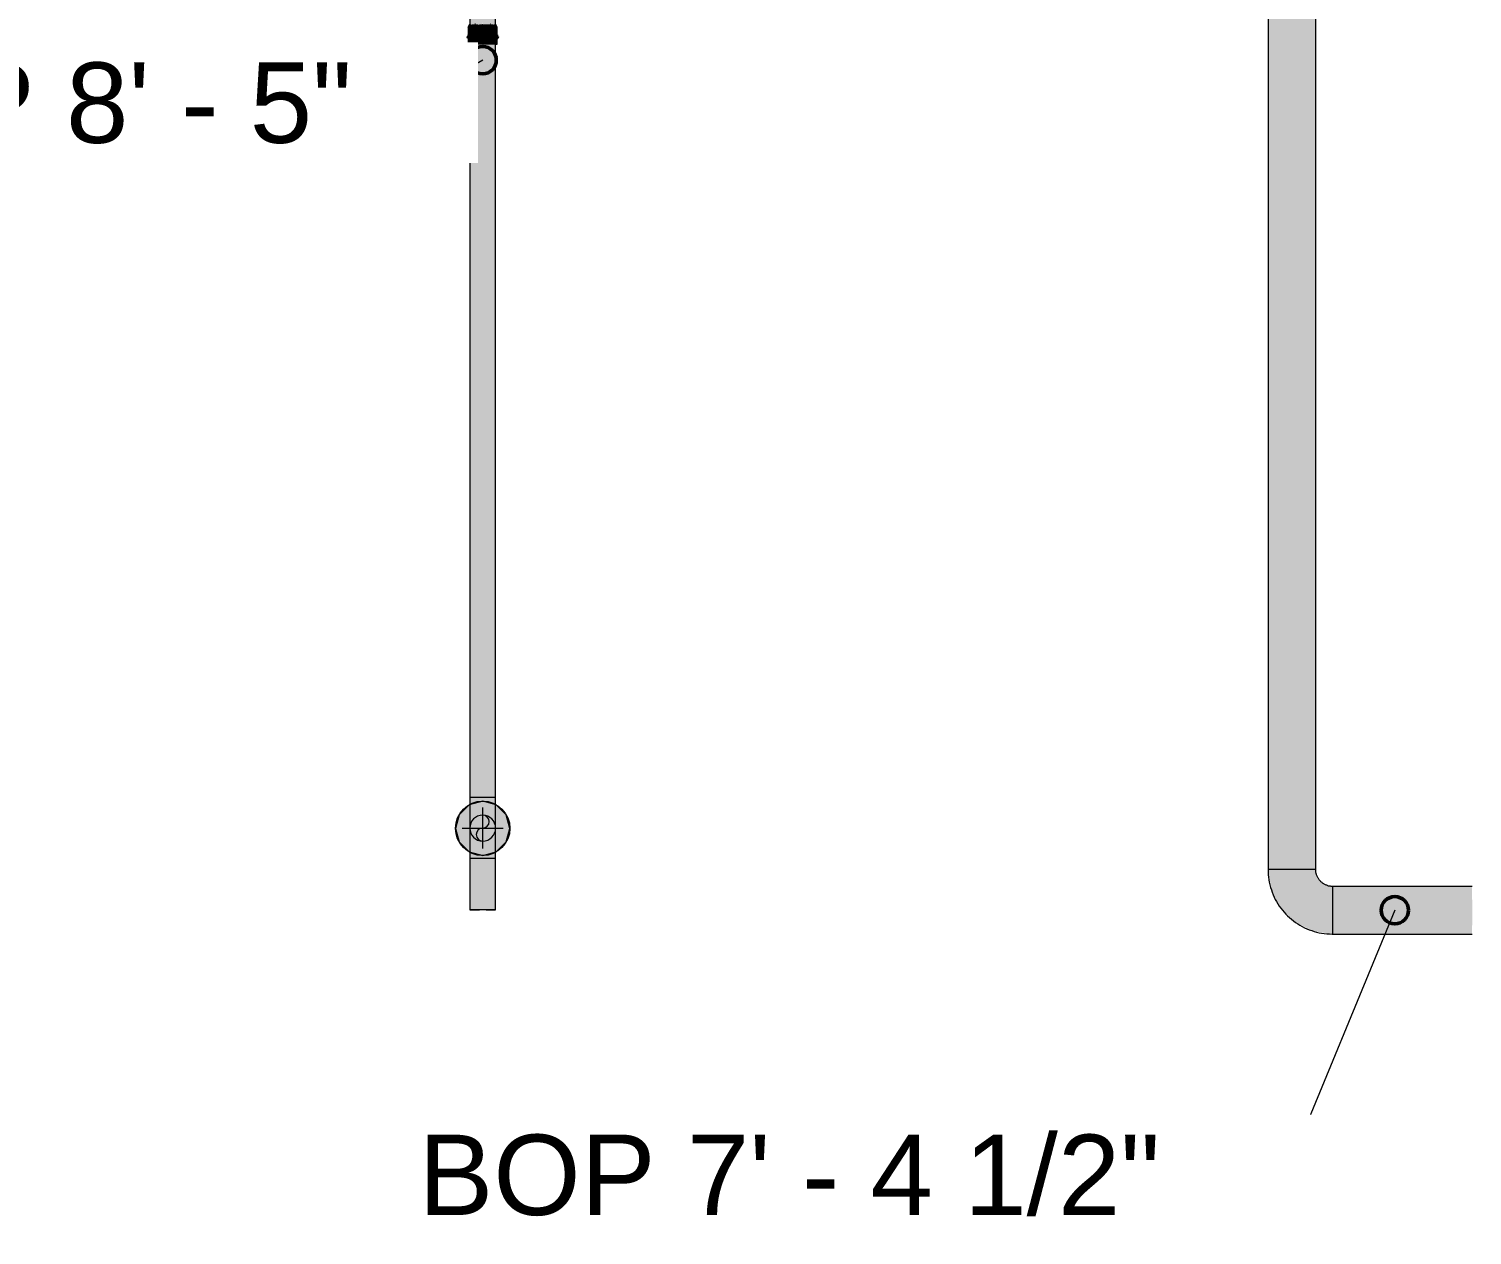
# Model space of a CAD drawing. Header units: inches. Extents: x -3385 to 41, y 7 to 1342.
# Drawn here: x -1625.3 to -1519.4, y 23.9 to 112.4 of the extents above; entities that cross this region are included whole.
import ezdxf

# ---------------------------------------------------------------- set-up
doc = ezdxf.new("R2010")
doc.units = ezdxf.units.IN
doc.header["$MEASUREMENT"] = 0
for name, color, linetype, lineweight in [('A-ANNO-NOTE', 131, 'Continuous', 9), ('G-ANNO-DIMS', 111, 'Continuous', 9), ('P-PIPE', 3, 'Continuous', 9), ('P-PIPE-CNTR', 3, 'Continuous', 9)]:
    doc.layers.add(name, color=color, linetype=linetype, lineweight=lineweight)
doc.styles.add('Arial', font='arial.ttf', dxfattribs={"height": 5.901198})

# ---------------------------------------------------------------- blocks, each defined once
blk = doc.blocks.new('Elbow - Welded - Generic - Standard-1092445-LOWER PARKING')
at = {"layer": 'P-PIPE'}
for points in [[(-1529.62, 45.98), (-1529.62, 46.86), (-1529.62, 48.97), (-1529.62, 48.97), (-1529.62, 49.48), (-1530.24, 49.65), (-1530.7, 50.1), (-1530.87, 50.72), (-1531.95, 50.72), (-1534.36, 50.72), (-1534.13, 49.26), (-1533.46, 47.93), (-1532.38, 46.87), (-1531.09, 46.21), (-1529.63, 45.98)], [(-1533.46, 47.93), (-1533.8, 48.6), (-1533.62, 48.21), (-1533.54, 48.08)]]:
    blk.add_hatch(color=256, dxfattribs=at).paths.add_polyline_path(points, flags=0)
at = {"layer": 'P-PIPE', "flags": 128}
for points in [[(-1534.36, 50.72), (-1534.36, 50.53), (-1534.35, 50.34), (-1534.33, 50.15), (-1534.3, 49.97), (-1534.27, 49.78), (-1534.23, 49.59), (-1534.18, 49.41), (-1534.12, 49.23), (-1534.06, 49.05), (-1533.99, 48.87), (-1533.91, 48.7), (-1533.83, 48.53), (-1533.74, 48.37), (-1533.64, 48.2), (-1533.54, 48.04), (-1533.43, 47.89), (-1533.31, 47.74), (-1533.19, 47.59), (-1533.06, 47.45), (-1532.93, 47.32), (-1532.79, 47.19), (-1532.64, 47.07), (-1532.5, 46.95), (-1532.34, 46.84), (-1532.18, 46.73), (-1532.02, 46.63), (-1531.86, 46.54), (-1531.69, 46.45), (-1531.52, 46.37), (-1531.34, 46.3), (-1531.16, 46.24), (-1530.98, 46.18), (-1530.8, 46.13), (-1530.61, 46.08), (-1530.43, 46.05), (-1530.24, 46.02), (-1530.05, 46), (-1529.86, 45.99), (-1529.67, 45.98), (-1529.62, 45.98)], [(-1529.62, 49.48), (-1529.67, 49.48), (-1529.72, 49.48), (-1529.77, 49.49), (-1529.82, 49.5), (-1529.87, 49.5), (-1529.92, 49.51), (-1529.97, 49.53), (-1530.01, 49.54), (-1530.06, 49.56), (-1530.11, 49.58), (-1530.15, 49.6), (-1530.2, 49.62), (-1530.24, 49.64), (-1530.28, 49.67), (-1530.32, 49.7), (-1530.36, 49.73), (-1530.4, 49.76), (-1530.44, 49.79), (-1530.48, 49.82), (-1530.51, 49.86), (-1530.55, 49.89), (-1530.58, 49.93), (-1530.61, 49.97), (-1530.64, 50.01), (-1530.67, 50.05), (-1530.69, 50.09), (-1530.72, 50.14), (-1530.74, 50.18), (-1530.76, 50.23), (-1530.78, 50.27), (-1530.8, 50.32), (-1530.81, 50.37), (-1530.83, 50.41), (-1530.84, 50.46), (-1530.85, 50.51), (-1530.85, 50.56), (-1530.86, 50.61), (-1530.86, 50.66), (-1530.86, 50.71), (-1530.86, 50.72)]]:
    blk.add_lwpolyline(points, dxfattribs=at)
at = {"layer": 'P-PIPE'}
for centre, major_axis, ratio, start_param, end_param in [((-1532.61, 50.72), (1.75, 0), 0.001934, 3.009637, 3.139493), ((-1532.61, 50.72), (1.75, 0), 0.001934, 2.618637, 2.877694), ((-1532.61, 50.72), (1.75, 0), 0.001934, 2.356537, 2.615894), ((-1532.61, 50.72), (1.75, 0), 0.001934, 2.094592, 2.354095), ((-1532.61, 50.72), (1.75, 0), 0.001934, 1.832696, 2.092295), ((-1532.61, 50.72), (1.75, 0), 0.001934, 1.57082, 1.830496), ((-1532.61, 50.72), (1.75, 0), 0.001934, 1.308949, 1.568697), ((-1532.61, 50.72), (1.75, 0), 0.001934, 1.047072, 1.306897), ((-1532.61, 50.72), (1.75, 0), 0.001934, 0.785176, 1.045098), ((-1532.61, 50.72), (1.75, 0), 0.001934, 0.52323, 0.783299), ((-1532.61, 50.72), (1.75, 0), 0.001934, 0.261125, 0.521499), ((-1532.61, 50.72), (1.75, 0), 0.001934, 0, 0.2597), ((-1529.62, 47.73), (0, 1.75), 0.0021, 6.023319, 6.283185), ((-1529.62, 47.73), (0, 1.75), 0.0021, 5.76152, 6.022007), ((-1529.62, 47.73), (0, 1.75), 0.0021, 5.499721, 5.759926), ((-1529.62, 47.73), (0, 1.75), 0.0021, 5.237921, 5.497992), ((-1529.62, 47.73), (0, 1.75), 0.0021, 4.976122, 5.236103), ((-1529.62, 47.73), (0, 1.75), 0.0021, 4.714322, 4.974233), ((-1529.62, 47.73), (0, 1.75), 0.0021, 4.452523, 4.712367), ((-1529.62, 47.73), (0, 1.75), 0.0021, 4.190724, 4.450497), ((-1529.62, 47.73), (0, 1.75), 0.0021, 3.928924, 4.188609), ((-1529.62, 47.73), (0, 1.75), 0.0021, 3.667125, 3.926676), ((-1529.62, 47.73), (0, 1.75), 0.0021, 3.405326, 3.664599), ((-1529.62, 47.73), (0, 1.75), 0.0021, 3.143526, 3.273465)]:
    blk.add_ellipse(centre, major_axis=major_axis, ratio=ratio, start_param=start_param, end_param=end_param, dxfattribs=at)
blk = doc.blocks.new('Victaulic-VicPress316-Elbow 90-45deg Style P568_P571 - Standard-1234812-LOWER PARKING')
at = {"layer": 'P-PIPE'}
for points in [[(-1593.02, 118.89), (-1593.01, 119.02), (-1593.01, 119.48), (-1592.62, 119.86), (-1592, 120), (-1592, 120.23), (-1592.24, 120.22), (-1592.68, 120.13), (-1592.88, 120.01), (-1593.11, 119.74), (-1593.22, 119.37), (-1593.16, 119.09), (-1593.03, 118.9)], [(-1593.01, 119.86), (-1592.88, 120.01), (-1592.68, 120.13), (-1592.24, 120.22), (-1592, 120.25), (-1592, 120.5), (-1592.62, 120.36), (-1593.01, 119.98), (-1593.01, 119.9)], [(-1593.01, 119.09), (-1592.62, 119.47), (-1592, 119.61), (-1592, 120), (-1592.62, 119.86), (-1593.01, 119.48), (-1593.01, 119.13)], [(-1590.99, 119.86), (-1591.01, 119.99), (-1591.38, 120.36), (-1592, 120.5), (-1591.99, 120.23), (-1591.63, 120.23), (-1591.31, 120.12), (-1591.11, 119.99), (-1591, 119.87)], [(-1590.98, 118.89), (-1590.9, 119), (-1590.83, 119.1), (-1590.78, 119.37), (-1590.83, 119.59), (-1590.92, 119.78), (-1591.11, 119.99), (-1591.33, 120.13), (-1591.67, 120.25), (-1592, 120.23), (-1592, 120), (-1591.38, 119.86), (-1590.99, 119.48), (-1590.98, 118.98), (-1590.98, 118.91)], [(-1590.99, 119.09), (-1590.99, 119.48), (-1591.38, 119.86), (-1592, 120), (-1592, 119.61), (-1591.38, 119.47), (-1591.04, 119.13)], [(-1592.95, 118.51), (-1592.94, 118.8), (-1592.9, 118.91), (-1592.88, 118.96), (-1592.8, 119.08), (-1592.67, 119.2), (-1592.54, 119.25), (-1592.47, 119.3), (-1592.24, 119.37), (-1592, 119.38), (-1592, 119.61), (-1592.62, 119.47), (-1593.01, 119.09), (-1593.01, 118.95), (-1593.03, 118.82), (-1593.02, 118.65), (-1592.95, 118.51)], [(-1592.95, 117.02), (-1592.94, 117.14), (-1592.89, 117.25), (-1592.82, 117.36), (-1592.73, 117.45), (-1592.61, 117.53), (-1592.48, 117.6), (-1592.33, 117.65), (-1592.17, 117.68), (-1592, 117.69), (-1592.01, 119.38), (-1592.32, 119.35), (-1592.51, 119.27), (-1592.57, 119.23), (-1592.69, 119.18), (-1592.83, 119.05), (-1592.93, 118.81), (-1592.95, 118.72), (-1592.95, 117.71)], [(-1591.05, 118.5), (-1591, 118.59), (-1590.97, 118.73), (-1590.99, 119.09), (-1591.38, 119.47), (-1592, 119.61), (-1591.99, 119.38), (-1591.72, 119.37), (-1591.51, 119.28), (-1591.43, 119.23), (-1591.31, 119.18), (-1591.15, 119.02), (-1591.08, 118.88), (-1591.05, 118.66), (-1591.05, 118.51)], [(-1591.05, 117.02), (-1591.06, 118.78), (-1591.1, 118.91), (-1591.12, 118.96), (-1591.19, 119.07), (-1591.35, 119.2), (-1591.49, 119.27), (-1591.56, 119.31), (-1591.8, 119.38), (-1592, 119.38), (-1592, 117.69), (-1591.84, 117.68), (-1591.68, 117.65), (-1591.47, 117.57), (-1591.35, 117.5), (-1591.23, 117.41), (-1591.15, 117.32), (-1591.11, 117.25), (-1591.06, 117.14)], [(-1592.95, 115.16), (-1592.48, 115.16), (-1592, 115.16), (-1592, 117.69), (-1592.17, 117.68), (-1592.33, 117.65), (-1592.48, 117.6), (-1592.66, 117.5), (-1592.73, 117.45), (-1592.82, 117.36), (-1592.89, 117.25), (-1592.94, 117.14), (-1592.95, 117.02), (-1592.95, 115.16)], [(-1592.25, 112.74), (-1592.2, 112.74), (-1592, 112.77), (-1592, 115.16), (-1592.95, 115.16), (-1592.95, 112.74), (-1592.89, 112.77), (-1592.82, 112.74), (-1592.73, 112.75), (-1592.65, 112.75), (-1592.54, 112.77), (-1592.44, 112.75), (-1592.25, 112.74)], [(-1591.18, 112.74), (-1591.17, 112.74), (-1591.1, 112.77), (-1591.05, 112.75), (-1591.06, 115.16), (-1592, 115.16), (-1591.99, 112.77), (-1591.6, 112.75), (-1591.33, 112.75), (-1591.18, 112.74)], [(-1593.01, 112.55), (-1592, 112.55), (-1592.01, 112.77), (-1592.28, 112.74), (-1592.61, 112.76), (-1592.73, 112.75), (-1592.85, 112.74), (-1592.91, 112.77), (-1593.01, 112.71), (-1593.03, 112.67), (-1593.02, 112.64)], [(-1593.01, 111.99), (-1592, 112), (-1592, 112.55), (-1593.01, 112.55), (-1593.01, 111.99)], [(-1590.99, 112.55), (-1590.97, 112.67), (-1591.02, 112.73), (-1591.11, 112.77), (-1591.18, 112.74), (-1591.46, 112.77), (-1591.53, 112.75), (-1591.79, 112.75), (-1592, 112.77), (-1592, 112.55), (-1590.99, 112.55)], [(-1590.99, 111.99), (-1590.99, 112.55), (-1592, 112.55), (-1591.99, 112), (-1591.11, 111.99)], [(-1593.17, 111.73), (-1593.01, 111.67), (-1592, 111.67), (-1592, 112), (-1593.01, 111.99), (-1593.22, 111.83)], [(-1593.01, 111.29), (-1592, 111.29), (-1592, 111.67), (-1593.01, 111.67)], [(-1590.99, 111.67), (-1590.83, 111.72), (-1590.78, 111.83), (-1590.84, 111.88), (-1590.99, 111.99), (-1592, 112), (-1592, 111.67), (-1591.12, 111.67)], [(-1590.99, 111.29), (-1590.99, 111.67), (-1592, 111.67), (-1592, 111.29), (-1591.12, 111.29)]]:
    blk.add_hatch(color=256, dxfattribs=at).paths.add_polyline_path(points, flags=0)
h = blk.add_hatch(color=256, dxfattribs=at)
h.paths.add_polyline_path([(-1591.05, 115.16), (-1591.05, 115.16), (-1591.06, 117.14), (-1591.11, 117.25), (-1591.18, 117.36), (-1591.27, 117.45), (-1591.39, 117.53), (-1591.53, 117.6), (-1591.68, 117.65), (-1591.84, 117.68), (-1592, 117.68), (-1592, 115.16), (-1591.06, 115.16)], flags=0)
h.paths.add_polyline_path([(-1591.84, 115.16), (-1591.84, 115.16), (-1591.84, 115.98)], flags=0)
for p, q in [((-1593.06, 119.25), (-1593.06, 118.86)), ((-1592.95, 118.78), (-1592.95, 117.02)), ((-1591.05, 117.02), (-1591.05, 118.78)), ((-1590.94, 118.86), (-1590.94, 119.25)), ((-1592.95, 115.16), (-1592.95, 112.72)), ((-1591.05, 112.73), (-1591.05, 115.16)), ((-1593.06, 112.55), (-1592.95, 112.77)), ((-1593.06, 112.55), (-1593.06, 111.99)), ((-1590.94, 112.55), (-1591.05, 112.77)), ((-1590.94, 111.99), (-1590.94, 112.55)), ((-1593.06, 111.66), (-1593.06, 111.29)), ((-1590.94, 111.29), (-1590.94, 111.66))]:
    blk.add_line(p, q, dxfattribs=at)
at = {"layer": 'P-PIPE', "flags": 128}
for points in [[(-1592, 120.28), (-1592.05, 120.28), (-1592.09, 120.28), (-1592.14, 120.28), (-1592.19, 120.27), (-1592.23, 120.27), (-1592.28, 120.26), (-1592.33, 120.25), (-1592.37, 120.24), (-1592.42, 120.23), (-1592.46, 120.22), (-1592.5, 120.2), (-1592.55, 120.19), (-1592.59, 120.17), (-1592.63, 120.15), (-1592.67, 120.13), (-1592.71, 120.11), (-1592.75, 120.09), (-1592.79, 120.07), (-1592.82, 120.05), (-1592.86, 120.02), (-1592.89, 120), (-1592.92, 119.97), (-1592.95, 119.94), (-1592.98, 119.91), (-1593.01, 119.88), (-1593.04, 119.85), (-1593.07, 119.82), (-1593.09, 119.79), (-1593.11, 119.75), (-1593.13, 119.72), (-1593.15, 119.68), (-1593.17, 119.65), (-1593.18, 119.61), (-1593.19, 119.57), (-1593.2, 119.53), (-1593.21, 119.5), (-1593.22, 119.46), (-1593.22, 119.42), (-1593.22, 119.38), (-1593.22, 119.34), (-1593.22, 119.3), (-1593.22, 119.26), (-1593.21, 119.22), (-1593.2, 119.18), (-1593.19, 119.15), (-1593.17, 119.11), (-1593.16, 119.07), (-1593.14, 119.04), (-1593.12, 119), (-1593.1, 118.97), (-1593.08, 118.93), (-1593.05, 118.9), (-1593.03, 118.87)], [(-1590.98, 118.87), (-1590.96, 118.88), (-1590.93, 118.91), (-1590.91, 118.95), (-1590.89, 118.98), (-1590.87, 119.02), (-1590.85, 119.05), (-1590.83, 119.09), (-1590.82, 119.12), (-1590.81, 119.16), (-1590.8, 119.2), (-1590.79, 119.24), (-1590.78, 119.28), (-1590.78, 119.32), (-1590.78, 119.36), (-1590.78, 119.4), (-1590.78, 119.44), (-1590.79, 119.47), (-1590.79, 119.51), (-1590.8, 119.55), (-1590.81, 119.59), (-1590.83, 119.63), (-1590.84, 119.66), (-1590.86, 119.7), (-1590.88, 119.73), (-1590.9, 119.77), (-1590.92, 119.8), (-1590.95, 119.83), (-1590.97, 119.87), (-1591, 119.9), (-1591.03, 119.93), (-1591.06, 119.96), (-1591.09, 119.98), (-1591.13, 120.01), (-1591.16, 120.03), (-1591.2, 120.06), (-1591.23, 120.08), (-1591.27, 120.1), (-1591.31, 120.12), (-1591.35, 120.14), (-1591.39, 120.16), (-1591.43, 120.18), (-1591.47, 120.19), (-1591.52, 120.21), (-1591.56, 120.22), (-1591.61, 120.23), (-1591.65, 120.24), (-1591.7, 120.25), (-1591.74, 120.26), (-1591.79, 120.27), (-1591.83, 120.27), (-1591.88, 120.28), (-1591.93, 120.28), (-1591.97, 120.28), (-1592, 120.28)], [(-1593.06, 118.86), (-1593.06, 118.82), (-1593.06, 118.78), (-1593.05, 118.75), (-1593.04, 118.71), (-1593.03, 118.67), (-1593.02, 118.64), (-1593.01, 118.6), (-1592.99, 118.57), (-1592.98, 118.53), (-1592.96, 118.5)], [(-1591.05, 118.49), (-1591.03, 118.53), (-1591.01, 118.56), (-1591, 118.59), (-1590.98, 118.63), (-1590.97, 118.66), (-1590.96, 118.7), (-1590.95, 118.74), (-1590.95, 118.77), (-1590.94, 118.81), (-1590.94, 118.85), (-1590.94, 118.86)], [(-1592.95, 117.02), (-1592.95, 116.94), (-1592.95, 116.86), (-1592.95, 116.78), (-1592.95, 116.7), (-1592.95, 116.61), (-1592.95, 116.52), (-1592.95, 116.43), (-1592.95, 116.34), (-1592.95, 116.24), (-1592.95, 116.15), (-1592.95, 116.05), (-1592.95, 115.95), (-1592.95, 115.85), (-1592.95, 115.75), (-1592.95, 115.64), (-1592.95, 115.54), (-1592.95, 115.44), (-1592.95, 115.33), (-1592.95, 115.23), (-1592.95, 115.16)], [(-1591.05, 115.16), (-1591.05, 115.26), (-1591.05, 115.37), (-1591.05, 115.47), (-1591.05, 115.58), (-1591.05, 115.68), (-1591.05, 115.78), (-1591.05, 115.89), (-1591.05, 115.99), (-1591.05, 116.09), (-1591.05, 116.18), (-1591.05, 116.28), (-1591.05, 116.37), (-1591.05, 116.47), (-1591.05, 116.56), (-1591.05, 116.64), (-1591.05, 116.73), (-1591.05, 116.81), (-1591.05, 116.89), (-1591.05, 116.97), (-1591.05, 117.02)], [(-1592, 112), (-1592.04, 112), (-1592.08, 112), (-1592.13, 112), (-1592.17, 112), (-1592.21, 112), (-1592.25, 112), (-1592.29, 112), (-1592.33, 112), (-1592.37, 112), (-1592.41, 112), (-1592.45, 112), (-1592.49, 112), (-1592.53, 112), (-1592.56, 112), (-1592.6, 112), (-1592.63, 112), (-1592.67, 112), (-1592.7, 112), (-1592.73, 112), (-1592.76, 112), (-1592.79, 112), (-1592.82, 111.99), (-1592.84, 111.99), (-1592.87, 111.99), (-1592.89, 111.99), (-1592.91, 111.99), (-1592.94, 111.99), (-1592.95, 111.99), (-1592.97, 111.99), (-1592.99, 111.99), (-1593, 111.99), (-1593.02, 111.99), (-1593.03, 111.99), (-1593.04, 111.99), (-1593.05, 111.99), (-1593.05, 111.99), (-1593.06, 111.99), (-1593.07, 111.99), (-1593.09, 111.99), (-1593.07, 111.67), (-1593.06, 111.66), (-1593.06, 111.66), (-1593.05, 111.66), (-1593.04, 111.66), (-1593.03, 111.66), (-1593.02, 111.66), (-1593.01, 111.66)], [(-1592, 112), (-1591.96, 112), (-1591.92, 112), (-1591.87, 112), (-1591.83, 112), (-1591.79, 112), (-1591.75, 112), (-1591.71, 112), (-1591.67, 112), (-1591.63, 112), (-1591.59, 112), (-1591.55, 112), (-1591.51, 112), (-1591.47, 112), (-1591.44, 112), (-1591.4, 112), (-1591.37, 112), (-1591.33, 112), (-1591.3, 112), (-1591.27, 112), (-1591.24, 112), (-1591.21, 112), (-1591.18, 111.99), (-1591.16, 111.99), (-1591.13, 111.99), (-1591.11, 111.99), (-1591.09, 111.99), (-1591.07, 111.99), (-1591.05, 111.99), (-1591.03, 111.99), (-1591.01, 111.99), (-1591, 111.99), (-1590.98, 111.99), (-1590.97, 111.99), (-1590.96, 111.99), (-1590.95, 111.99), (-1590.95, 111.99), (-1590.94, 111.99), (-1590.93, 111.99), (-1590.91, 111.99), (-1590.93, 111.67), (-1590.94, 111.66), (-1590.94, 111.66), (-1590.95, 111.66), (-1590.96, 111.66), (-1590.97, 111.66), (-1590.98, 111.66), (-1590.99, 111.66)]]:
    blk.add_lwpolyline(points, dxfattribs=at)
at = {"layer": 'P-PIPE'}
for centre, major_axis, ratio, start_param, end_param in [((-1592, 119.25), (1.06, 0), 0.708799, 1.570796, 3.455752), ((-1592, 119.75), (1.06, 0), 0.708799, 1.570796, 3.046635), ((-1592, 119.75), (1.06, 0), 0.708799, 0.09809, 1.570796), ((-1592, 119.25), (1.06, 0), 0.708799, 5.999755, 7.853982), ((-1592, 118.7), (0.95, 0), 0.708799, 2.175113, 2.227325), ((-1592, 118.7), (0.95, 0), 0.708799, 0.914268, 0.96648), ((-1592, 112.77), (0.95, 0), 0.002396, 2.175113, 2.227325), ((-1592, 112.77), (0.95, 0), 0.002396, 0.914268, 0.96648), ((-1592, 111.99), (1.06, 0), 0.002396, 1.570796, 3.455752), ((-1592, 111.66), (1.06, 0), 0.002396, 1.570796, 3.455752), ((-1592, 111.29), (1.06, 0), 0.002396, 1.570796, 3.549131), ((-1592, 111.99), (1.06, 0), 0.002396, 5.969026, 7.853982), ((-1592, 111.66), (1.06, 0), 0.002396, 5.969026, 7.853982), ((-1592, 111.29), (1.06, 0), 0.002396, 5.875663, 7.853982)]:
    blk.add_ellipse(centre, major_axis=major_axis, ratio=ratio, start_param=start_param, end_param=end_param, dxfattribs=at)

msp = doc.modelspace()

# ---------------------------------------------------------------- hatches: boundary and pattern name
at = {"layer": 'A-ANNO-NOTE'}
h = msp.add_hatch(color=256, dxfattribs=at)
edge = h.paths.add_edge_path(flags=0)
edge.add_arc((-1592, 53.743), 2, 0, 360)
msp.add_hatch(color=256, dxfattribs=at).paths.add_polyline_path([(-1592, 51.743), (-1591, 52.011), (-1590.268, 52.743), (-1590, 53.743), (-1590.268, 54.743), (-1591, 55.475), (-1592, 55.743), (-1593, 55.475), (-1593.732, 54.743), (-1594, 53.743), (-1593.732, 52.743), (-1593, 52.011)], flags=0)
at = {"layer": 'P-PIPE'}
for points in [[(-1534.365, 50.721), (-1533.49, 50.724), (-1532.615, 50.725), (-1532.615, 132.754), (-1534.365, 132.748), (-1534.365, 50.722)], [(-1530.865, 50.721), (-1530.865, 132.75), (-1531.74, 132.753), (-1532.615, 132.754), (-1532.611, 50.725), (-1530.894, 50.722)], [(-1592.95, 56.006), (-1592.475, 56.009), (-1592, 56.01), (-1592.011, 111.292), (-1592.95, 111.29), (-1592.95, 56.007)], [(-1592, 52.812), (-1591.754, 52.844), (-1591.525, 52.939), (-1591.328, 53.09), (-1591.177, 53.287), (-1591.082, 53.516), (-1591.05, 53.762), (-1591.082, 54.007), (-1591.177, 54.237), (-1591.328, 54.433), (-1591.525, 54.584), (-1591.754, 54.679), (-1592, 54.712), (-1592.246, 54.679), (-1592.475, 54.584), (-1592.672, 54.433), (-1592.823, 54.237), (-1592.918, 54.007), (-1592.95, 53.762), (-1592.918, 53.516), (-1592.823, 53.287), (-1592.672, 53.09), (-1592.475, 52.939), (-1592.246, 52.844)], [(-1528.159, 47.729), (-1519.382, 47.729), (-1519.386, 49.479), (-1529.622, 49.479), (-1529.619, 48.372), (-1529.619, 47.729)]]:
    msp.add_hatch(color=256, dxfattribs=at).paths.add_polyline_path(points, flags=0)
h = msp.add_hatch(color=256, dxfattribs=at)
h.paths.add_polyline_path([(-1591.05, 56.006), (-1591.05, 67.886), (-1591.065, 111.29), (-1592, 111.292), (-1592, 56.01), (-1591.067, 56.006)], flags=0)
h.paths.add_polyline_path([(-1591.177, 56.008), (-1591.177, 56.008), (-1591.177, 67.886)], flags=0)
h = msp.add_hatch(color=256, dxfattribs=at)
h.paths.add_polyline_path([(-1592.951, 51.517), (-1592.475, 51.521), (-1592, 51.521), (-1592.006, 52.812), (-1592.254, 52.845), (-1592.478, 52.939), (-1592.674, 53.092), (-1592.841, 53.328), (-1592.879, 53.4), (-1592.933, 53.579), (-1592.951, 53.759), (-1592.951, 53.089)], flags=0)
h.paths.add_polyline_path([(-1592.951, 53.762), (-1592.918, 54.009), (-1592.787, 54.295), (-1592.654, 54.452), (-1592.461, 54.591), (-1592.244, 54.68), (-1592, 54.712), (-1592, 56.01), (-1592.951, 56.006), (-1592.951, 53.927)], flags=0)
h = msp.add_hatch(color=256, dxfattribs=at)
h.paths.add_polyline_path([(-1591.049, 51.517), (-1591.05, 53.754), (-1591.082, 53.514), (-1591.212, 53.229), (-1591.346, 53.072), (-1591.558, 52.924), (-1591.754, 52.843), (-1592, 52.811), (-1592, 51.521), (-1591.081, 51.518)], flags=0)
h.paths.add_polyline_path([(-1591.049, 53.762), (-1591.049, 56.006), (-1591.525, 56.009), (-1592, 56.01), (-1591.994, 54.712), (-1591.747, 54.678), (-1591.524, 54.585), (-1591.327, 54.432), (-1591.159, 54.195), (-1591.121, 54.123), (-1591.067, 53.944), (-1591.05, 53.769)], flags=0)
h = msp.add_hatch(color=256, dxfattribs=at)
h.paths.add_polyline_path([(-1592, 52.811), (-1591.751, 52.844), (-1591.523, 52.939), (-1591.326, 53.092), (-1591.176, 53.289), (-1591.081, 53.517), (-1591.05, 53.767), (-1591.082, 54.009), (-1591.178, 54.239), (-1591.329, 54.435), (-1591.527, 54.586), (-1591.756, 54.68), (-1592.006, 54.712), (-1592.248, 54.679), (-1592.478, 54.583), (-1592.674, 54.432), (-1592.825, 54.234), (-1592.919, 54.005), (-1592.95, 53.755), (-1592.917, 53.513), (-1592.822, 53.284), (-1592.67, 53.087), (-1592.473, 52.937), (-1592.243, 52.843), (-1592.002, 52.811)], flags=0)
h.paths.add_polyline_path([(-1592, 52.812), (-1592.251, 52.846), (-1592.475, 52.939), (-1592.675, 53.095), (-1592.823, 53.287), (-1592.918, 53.516), (-1592.95, 53.764), (-1592.915, 54.013), (-1592.823, 54.237), (-1592.672, 54.433), (-1592.474, 54.585), (-1592.244, 54.679), (-1591.997, 54.711), (-1591.749, 54.677), (-1591.525, 54.584), (-1591.325, 54.429), (-1591.177, 54.237), (-1591.082, 54.002), (-1591.05, 53.762), (-1591.085, 53.51), (-1591.177, 53.287), (-1591.333, 53.086), (-1591.525, 52.939), (-1591.76, 52.843)], flags=0)
h = msp.add_hatch(color=256, dxfattribs=at)
h.paths.add_polyline_path([(-1592.95, 47.762), (-1592.475, 47.765), (-1592.475, 51.521), (-1592.95, 51.517)], flags=0)
h.paths.add_polyline_path([(-1592.475, 47.765), (-1592, 47.765), (-1592, 51.521), (-1592.475, 51.521), (-1592.475, 47.765)], flags=0)
h = msp.add_hatch(color=256, dxfattribs=at)
h.paths.add_polyline_path([(-1591.328, 51.52), (-1591.328, 51.519), (-1591.328, 47.778)], flags=0)
h.paths.add_polyline_path([(-1591.05, 47.762), (-1591.05, 51.517), (-1591.527, 51.521), (-1592, 51.521), (-1592, 47.765), (-1591.067, 47.762)], flags=0)
h = msp.add_hatch(color=256, dxfattribs=at)
h.paths.add_polyline_path([(-1519.422, 45.979), (-1519.386, 45.979), (-1519.383, 46.854), (-1519.382, 47.729), (-1529.619, 47.729), (-1529.621, 45.979), (-1528.159, 45.979)], flags=0)
h.paths.add_polyline_path([(-1529.62, 46.214), (-1529.621, 46.214), (-1528.159, 46.214)], flags=0)

# ---------------------------------------------------------------- linework, layer by layer
at = {"layer": 'A-ANNO-NOTE'}
for p, q in [((-1593, 55.475), (-1593.732, 54.743)), ((-1592, 55.743), (-1593, 55.475)), ((-1591, 55.475), (-1592, 55.743)), ((-1590.268, 54.743), (-1591, 55.475)), ((-1593.732, 54.743), (-1594, 53.743)), ((-1590, 53.743), (-1590.268, 54.743)), ((-1594, 53.743), (-1593.732, 52.743)), ((-1590.268, 52.743), (-1590, 53.743)), ((-1593.732, 52.743), (-1593, 52.011)), ((-1593, 52.011), (-1592, 51.743)), ((-1592, 51.743), (-1591, 52.011)), ((-1591, 52.011), (-1590.268, 52.743))]:
    msp.add_line(p, q, dxfattribs=at)
msp.add_circle((-1592, 53.743), 2, dxfattribs=at)
at = {"layer": 'G-ANNO-DIMS'}
for p, q in [((-1592, 110.125), (-1597.147, 107.153)), ((-1597.147, 107.153), (-1600.401, 107.153)), ((-1525.06, 47.729), (-1533.002, 28.456)), ((-1533.002, 28.456), (-1541.159, 28.456))]:
    msp.add_line(p, q, dxfattribs=at)
at = {"layer": 'G-ANNO-DIMS', "lineweight": 50}
for centre in [(-1592, 110.125), (-1525.06, 47.729)]:
    msp.add_circle(centre, 1, dxfattribs=at)
at = {"layer": 'P-PIPE'}
for p, q in [((-1534.365, 132.75), (-1534.365, 50.721)), ((-1530.865, 50.721), (-1530.865, 132.75)), ((-1592.95, 111.29), (-1592.95, 56.006)), ((-1591.05, 56.006), (-1591.05, 111.29)), ((-1592.951, 56.006), (-1592.951, 51.517)), ((-1591.049, 51.517), (-1591.049, 56.006)), ((-1592.95, 51.517), (-1592.95, 47.762)), ((-1591.05, 47.762), (-1591.05, 51.517)), ((-1519.386, 49.479), (-1529.622, 49.479)), ((-1529.622, 45.979), (-1519.386, 45.979))]:
    msp.add_line(p, q, dxfattribs=at)
for centre, radius, start, end in [((-1592, 53.762), 0.95, 0, 180), ((-1592, 54.237), 0.475, 270, 90), ((-1592, 53.762), 0.95, 180, 360), ((-1592, 53.287), 0.475, 90, 270)]:
    msp.add_arc(centre, radius, start, end, dxfattribs=at)
for centre, major_axis, ratio, start_param, end_param in [((-1592, 56.006), (0.951, 0), 0.0041666, 1.5707963, 3.1415927), ((-1592, 56.006), (0.95, 0), 0.0041697, 2.35716, 2.6179939), ((-1592, 56.006), (0.95, 0), 0.0041697, 2.0949189, 2.3561945), ((-1592, 56.006), (0.95, 0), 0.0041697, 1.8328286, 2.0943951), ((-1592, 56.006), (0.95, 0), 0.0041697, 1.5707963, 1.8325957), ((-1592, 56.006), (0.951, 0), 0.0041666, 0, 1.5707963), ((-1592, 56.006), (0.95, 0), 0.0041697, 1.3089969, 1.5707963), ((-1592, 56.006), (0.95, 0), 0.0041697, 1.0471976, 1.3087641), ((-1592, 56.006), (0.95, 0), 0.0041697, 0.7853982, 1.0466737), ((-1592, 56.006), (0.95, 0), 0.0041697, 0.5235988, 0.7844326), ((-1592, 51.517), (0.951, 0), 0.0041666, 2.6179939, 3.1415927), ((-1592, 51.517), (0.951, 0), 0.0041666, 1.5707963, 2.6168124), ((-1592, 51.517), (0.95, 0), 0.0041666, 2.35716, 2.6179939), ((-1592, 51.517), (0.95, 0), 0.0041666, 2.094919, 2.3561945), ((-1592, 51.517), (0.95, 0), 0.0041666, 1.8328286, 2.0943951), ((-1592, 51.517), (0.95, 0), 0.0041666, 1.5707963, 1.8325957), ((-1592, 51.517), (0.95, 0), 0.0041666, 1.3089969, 1.5707963), ((-1592, 51.517), (0.951, 0), 0.0041666, 1.3092138, 1.5707963), ((-1592, 51.517), (0.95, 0), 0.0041666, 1.0471976, 1.3087641), ((-1592, 51.517), (0.951, 0), 0.0041666, 1.047647, 1.3089969), ((-1592, 51.517), (0.95, 0), 0.0041666, 0.7853982, 1.0466737), ((-1592, 51.517), (0.951, 0), 0.0041666, 0.7861384, 1.0471976), ((-1592, 51.517), (0.95, 0), 0.0041666, 0.5235988, 0.7844327), ((-1592, 51.517), (0.951, 0), 0.0041666, 0.5247803, 0.7853982), ((-1592, 51.517), (0.951, 0), 0.0041666, 0.2638957, 0.5235988), ((-1592, 51.517), (0.951, 0), 0.0041666, 0, 0.2617994), ((-1532.615, 50.721), (1.75, 0), 0.0019335, 2.8797933, 3.0096491), ((-1532.615, 50.721), (1.75, 0), 0.0019335, 2.6179939, 2.8783636), ((-1532.615, 50.721), (1.75, 0), 0.0019335, 2.3561945, 2.6162613), ((-1532.615, 50.721), (1.75, 0), 0.0019335, 2.0943951, 2.3543158), ((-1532.615, 50.721), (1.75, 0), 0.0019335, 1.8325957, 2.0924201), ((-1532.615, 50.721), (1.75, 0), 0.0019335, 1.5707963, 1.8305437), ((-1532.615, 50.721), (1.75, 0), 0.0019335, 1.3089969, 1.5686725), ((-1532.615, 50.721), (1.75, 0), 0.0019335, 1.0471976, 1.3067961), ((-1532.615, 50.721), (1.75, 0), 0.0019335, 0.7853982, 1.0449004), ((-1532.615, 50.721), (1.75, 0), 0.0019335, 0.5235988, 0.7829549), ((-1532.615, 50.721), (1.75, 0), 0.0019335, 0.2617994, 0.5208526), ((-1532.615, 50.721), (1.75, 0), 0.0019335, 0, 0.1298559), ((-1529.622, 47.729), (0, 1.75), 0.0020997, 6.1532468, 6.2831853), ((-1529.622, 47.729), (0, 1.75), 0.0020997, 5.7621158, 6.0213859), ((-1529.622, 47.729), (0, 1.75), 0.0020997, 5.5000373, 5.7595865), ((-1529.622, 47.729), (0, 1.75), 0.0020997, 5.2381032, 5.4977871), ((-1592, 47.762), (0.95, 0), 0.0041666, 1.5707963, 3.1415927), ((-1592, 47.762), (0.95, 0), 0.0041666, 3.1415927, 4.4505896), ((-1592, 47.762), (0.95, 0), 0.0041666, 0, 1.5707963), ((-1592, 47.762), (0.95, 0), 0.0041666, 4.9741884, 6.2831853), ((-1529.622, 47.729), (0, 1.75), 0.0020997, 4.9762151, 5.2359878), ((-1529.622, 47.729), (0, 1.75), 0.0020997, 4.7143447, 4.9741884), ((-1529.622, 47.729), (0, 1.75), 0.0020997, 4.4524792, 4.712389), ((-1529.622, 47.729), (0, 1.75), 0.0020997, 3.9287207, 4.1887902), ((-1529.622, 47.729), (0, 1.75), 0.0020997, 4.1906088, 4.4505896), ((-1529.622, 47.729), (0, 1.75), 0.0020997, 3.2734536, 3.403392), ((-1529.622, 47.729), (0, 1.75), 0.0020997, 3.6667867, 3.9269908), ((-1529.622, 47.729), (0, 1.75), 0.0020997, 3.4047082, 3.6651914)]:
    msp.add_ellipse(centre, major_axis=major_axis, ratio=ratio, start_param=start_param, end_param=end_param, dxfattribs=at)
at = {"layer": 'P-PIPE-CNTR'}
for p, q in [((-1592, 52.262), (-1592, 55.262)), ((-1593.5, 53.762), (-1590.5, 53.762))]:
    msp.add_line(p, q, dxfattribs=at)

# ---------------------------------------------------------------- block references
at = {"layer": 'P-PIPE'}
for name in ['Victaulic-VicPress316-Elbow 90-45deg Style P568_P571 - Standard-1234812-LOWER PARKING', 'Elbow - Welded - Generic - Standard-1092445-LOWER PARKING']:
    msp.add_blockref(name, (0, 0), dxfattribs=at)

# ---------------------------------------------------------------- next in the draw order: texts
at = {"layer": 'G-ANNO-DIMS', "char_height": 5.9012, "attachment_point": 1, "line_spacing_factor": 0.938532, "style": 'Arial', "bg_fill": 3, "box_fill_scale": 1.25, "bg_fill_color": 0, "bg_fill_transparency": 0}
for s, insert, width in [('BOP 8\' - 5"', (-1642.281, 109.957), 48.456), ('BOP 7\' - 4 1/2"', (-1596.719, 31.261), 64.872)]:
    msp.add_mtext(s, dxfattribs=dict(at, insert=insert, width=width))

doc.saveas('drawing.dxf')
